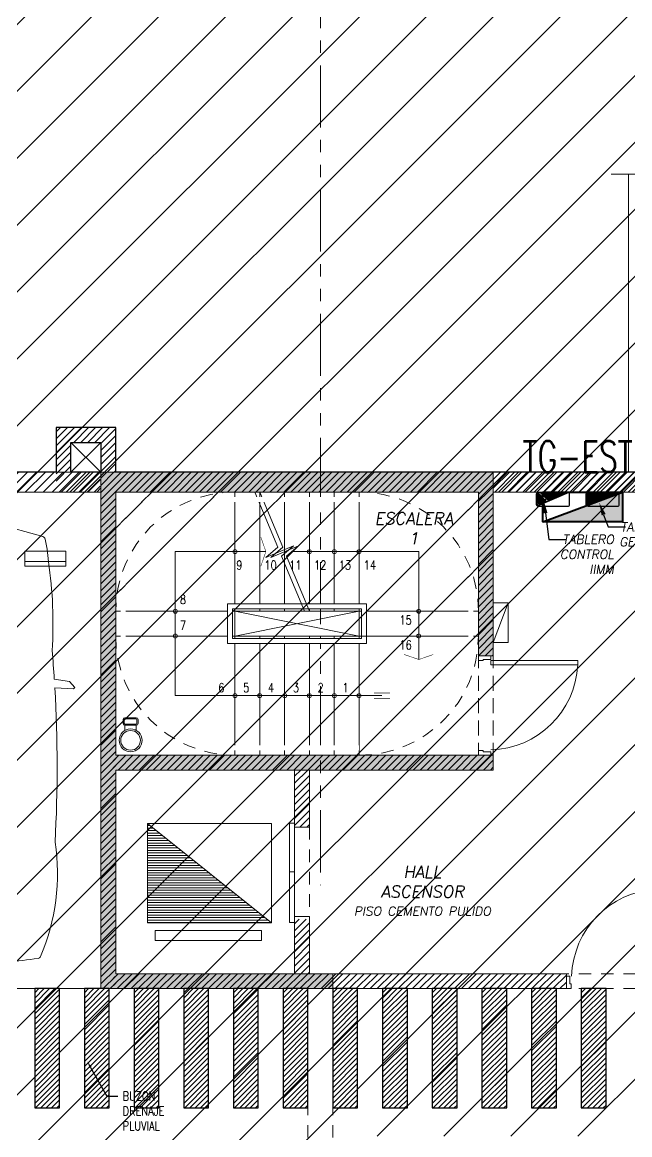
# Model space of a CAD drawing. Header units: millimetres. Extents: x 226317 to 226469, y 8188100 to 8188260.
# Drawn here: x 226439.2 to 226445.31, y 8188201.44 to 8188212.64 of the extents above; entities that cross this region are included whole.
import ezdxf
from ezdxf import colors
from ezdxf.entities.mleader import LeaderData, LeaderLine
from ezdxf.enums import TextEntityAlignment as Align
from ezdxf.math import Vec2, Vec3

# ---------------------------------------------------------------- set-up
doc = ezdxf.new("R2010")
doc.units = ezdxf.units.MM
doc.set_wipeout_variables(frame=1)
for name, pattern in [('HIDDEN2', [0.1875, 0.125, -0.0625]), ('PHANTOM', [2.5, 1.25, -0.25, 0.25, -0.25, 0.25, -0.25]), ('PHANTOM2', [1.25, 0.625, -0.125, 0.125, -0.125, 0.125, -0.125])]:
    doc.linetypes.add(name, pattern=pattern)
for name, color, linetype in [('A-BARANDAS', 8, 'Continuous'), ('A-COTAS INT', 8, 'Continuous'), ('A-EJES', 8, 'PHANTOM'), ('A-EQUIPAMIENTO', 8, 'Continuous'), ('A-ESTRUCTURA-HATCH', 8, 'Continuous'), ('A-ESTRUCTURA-MUROS', 8, 'Continuous'), ('A-ESTRUCTURA-VIGAS', 8, 'HIDDEN2'), ('A-LINEAS', 8, 'Continuous'), ('A-MOBILIARIO', 8, 'Continuous'), ('A-MURO BAJO', 8, 'Continuous'), ('A-PROYECCIONES', 8, 'HIDDEN2'), ('A-PUERTAS', 8, 'Continuous'), ('A-TEXTO-ACABADO PISO', 8, 'Continuous'), ('A-TEXTO-AMBIENTES', 8, 'Continuous'), ('A-TEXTO-INDICACIONES', 8, 'Continuous'), ('A_30_Extractores', 8, 'Continuous'), ('CIRCULACION PEATONAL', 8, 'Continuous'), ('MURO CF 120', 8, 'Continuous'), ('MURO CF 60', 8, 'Continuous')]:
    doc.layers.add(name, color=color, linetype=linetype)
for name, color, linetype, lineweight in [('A-ESTRUCTURA-PLACAS', 8, 'Continuous', 35), ('A-MURO ALTO', 8, 'Continuous', 30), ('A-MUROS', 8, 'Continuous', 30), ('MQ.TABLERO', 86, 'Continuous', 40), ('MQ.TEXTO GENERAL', 8, 'Continuous', 40)]:
    doc.layers.add(name, color=color, linetype=linetype, lineweight=lineweight)
doc.layers.add('A-ÁREA COMÚN', color=8, linetype='Continuous', plot=False)
doc.styles.add('MQTEXTO', font='romans.shx')
doc.styles.add('ROMANS', font='ROMANS.shx', dxfattribs={"oblique": 10})
doc.styles.add('TXT_COTAS', font='romans.shx', dxfattribs={"width": 0.8})
pattern_1 = [(45, (-226438.3486310827, -8188203.061885514), (-0.03535533905932738, 0.03535533905932738), [])]
pattern_2 = [(0, (0, 0), (0, 6.985), [5.08, -1.905]), (90, (0, 0), (-6.985, 4.277078946022131e-16), [5.08, -1.905])]

# ---------------------------------------------------------------- blocks, each defined once
blk = doc.blocks.new('EST P1')
at = {"layer": 'A-ESTRUCTURA-HATCH', "lineweight": 0}
h = blk.add_hatch(dxfattribs=at)
h.set_pattern_fill('ANSI31', color=8, scale=0.02, angle=-1.27e-14)
h.set_pattern_definition([(44.99999999999999, (-226392.077087921, -8188203.059610654), (-0.04490128060534576, 0.04490128060534578), [])])
h.paths.add_polyline_path([(-3.609998156578513, 5.049997552298009), (-3.610000176762696, 4.849997552111745), (-44.785000133008, 4.84999814722687), (-44.78500010908465, -0.1500023566186428), (-46.9899987593235, -0.1500020446255803), (-46.98999930798891, -11.15000239294022), (-3.609999100328423, -11.15005090925843), (-3.609999100328423, -11.40005090925843), (-47.23999938514316, -11.40005881432444), (-47.23999953552266, 0.1499976431950927), (-45.03499953550636, 0.1499976431950927), (-45.0350001337647, 5.049998153932393)])
h.paths.add_polyline_path([(5.875668717722874, 4.849997540004551), (5.875668724213028, 5.04999746195972), (35.53000006324146, 5.049996703863144), (35.53000006324146, 4.849997698329389)])
h.paths.add_polyline_path([(47.9150172030495, 5.049996227957308), (35.58000069746049, 5.049997348338366), (35.58000069746049, 4.849997348152101), (47.9150167714979, 4.849997607059777)])
h.paths.add_polyline_path([(51.86500159354182, 4.849997512064874), (53.37567124809721, 4.84999814722687), (53.37566821934888, 5.049995731562376), (51.86500180143048, 5.049995731562376)])
edge = h.paths.add_edge_path()
edge.add_arc((63.30066905260901, -0.1500025354325771), 9.699999993899837, 359.9999991583288, 539.9999991583288)
edge.add_line((53.60066905870917, -0.1500023929402232), (53.80066905872081, -0.1500023929402232))
edge.add_arc((63.30066905260901, -0.1500025354325771), 9.49999999389811, 0.9047070135612216, 179.9999991406384, ccw=False)
edge.add_line((72.79948476422578, -2.6654452085495e-06), (70.35068066572421, 2.236943691968918e-05))
edge.add_line((70.35068066572421, 2.236943691968918e-05), (70.35067913253442, -0.1499448418617249))
edge.add_line((70.35067913253442, -0.1499448418617249), (73.00066904650885, -0.150002677924931))
edge = h.paths.add_edge_path(flags=0)
edge.add_arc((63.30071679374669, -0.1499939998611808), 3.299962339153879, 0.00085350182833477, 49.99468486829903)
edge.add_line((65.42212619486963, 2.377727027982473), (65.4221670004481, -0.1499835988506675))
edge.add_line((65.4221670004481, -0.1499835988506675), (65.27216700115241, -0.1499896282330155))
edge.add_line((65.27216700115241, -0.1499896282330155), (65.27206754402141, 2.496426238678396))
edge.add_arc((63.30066965197329, -0.1500051133334637), 3.300001295059289, 53.31658296361125, 179.9999577391648)
edge.add_line((60.00066835692269, -0.1500026788562536), (59.80066835691105, -0.1500026788562536))
edge.add_arc((63.30067374499049, -0.1500072199851274), 3.500005388090554, 2.4573619812700827, 179.9999256646052, ccw=False)
edge.add_line((66.79746054686257, 5.869567394256592e-05), (69.45068066581734, 3.157090395689011e-05))
edge.add_line((69.45068066581734, 3.157090395689011e-05), (69.45067913254024, -0.1499448418617249))
edge.add_line((69.45067913254024, -0.1499448418617249), (66.60067913253442, -0.1499448418617249))
h.paths.add_polyline_path([(-3.559999100340065, -11.15003591403365), (35.53000069747213, -11.15003591403365), (35.53000069747213, -11.40006590355188), (-3.559999100340065, -11.40006590355188)])
h.paths.add_polyline_path([(35.58000069746049, -11.1500659417361), (71.88000514594023, -11.1501255556941), (71.88000514594023, -11.40006201900542), (35.58000069746049, -11.40000240504742)])
h = blk.add_hatch(color=8, dxfattribs=at)
h.dxf.hatch_style = 1
h.paths.add_polyline_path([(51.86500181080191, 5.049995731562376), (47.91501740692183, 5.049995731562376), (47.9150173944945, -0.1500023929402232), (50.25000069738599, -0.1500023929402232), (50.25000069502858, -2.440996468067169e-06), (48.06500169850187, -2.396292984485626e-06), (48.06500174041139, 2.049999350681901), (51.86500172319938, 2.049959634430707), (51.86500172319938, 2.199973285198212), (48.06500173307722, 2.199973380193114), (48.06500178854913, 4.849997594021261), (51.71500178001588, 4.84999751765281), (51.71500172879314, 3.199985875748098), (51.86500172413071, 3.199985871091485)])
h.paths.add_polyline_path([(1.924988505983492, -0.1507468884810805), (-0.1750114939932246, -0.1507468884810805), (-0.1750115561299026, 4.849849936552346), (-3.559999043500284, 4.849998230114579), (-3.559999100340065, 5.049997517839074), (3.774977872672025, 5.04999752342701), (3.77498006875976, 1.899989875033498), (3.624980067834258, 1.899989879690111), (3.624980130203767, 4.849999564699829), (-0.02486227676854469, 4.849851984530687), (-0.02486234196112491, 2.199851972982287), (1.92514188104542, 2.199814011342824), (1.92514188104542, 2.049919821321964), (-0.02486297430004925, 2.049852325581014), (-0.02486302095348947, -0.0001476705074310303), (1.925019238289678, -0.0005466332659125328)])
h.paths.add_polyline_path([(71.63000006307266, -6.150002165697515), (71.88000006307266, -6.150002165697515), (71.88000006307266, -6.85000216588378), (71.63000006307266, -6.85000216588378)])
h.paths.add_polyline_path([(64.42000006310991, -6.150002076290548), (64.67000006310991, -6.150002076290548), (64.67000006310991, -6.850002076476812), (64.42000006310991, -6.850002076476812)])
h.paths.add_polyline_path([(57.21000006314716, -6.150002076290548), (57.46000006314716, -6.150002076290548), (57.46000006314716, -6.850002076476812), (57.21000006314716, -6.850002076476812)])
h.paths.add_polyline_path([(50.00000006318442, -6.150002076290548), (50.25000006318442, -6.150002076290548), (50.25000006318442, -6.850002076476812), (50.00000006318442, -6.850002076476812)])
h.paths.add_polyline_path([(42.79000006322167, -6.150002055801451), (43.04000006322167, -6.150002055801451), (43.04000006322167, -6.850002055987716), (42.79000006322167, -6.850002055987716)])
h.paths.add_polyline_path([(42.79000006322167, 0.5499979443848133), (43.04000006322167, 0.5499979443848133), (43.04000006322167, -0.1500020558014512), (42.79000006322167, -0.1500020558014512)])
h.paths.add_polyline_path([(35.58000006325892, -6.150002076290548), (35.83000006325892, -6.150002076290548), (35.83000006325892, -6.850002076476812), (35.58000006325892, -6.850002076476812)])
h.paths.add_polyline_path([(35.58000006325892, 0.5499979238957167), (35.83000006325892, 0.5499979238957167), (35.83000006325892, -0.1500020762905478), (35.58000006325892, -0.1500020762905478)])
h.paths.add_polyline_path([(35.28000006327056, -6.150002076290548), (35.53000006327056, -6.150002076290548), (35.53000006327056, -6.850002076476812), (35.28000006327056, -6.850002076476812)])
h.paths.add_polyline_path([(35.28000006327056, 0.5499979238957167), (35.53000006327056, 0.5499979238957167), (35.53000006327056, -0.1500020762905478), (35.28000006327056, -0.1500020762905478)])
h.paths.add_polyline_path([(30.2800000719144, -6.150002076290548), (30.5300000719144, -6.150002076290548), (30.5300000719144, -6.850002076476812), (30.2800000719144, -6.850002076476812)])
h.paths.add_polyline_path([(30.2800000719144, 0.5499979238957167), (30.5300000719144, 0.5499979238957167), (30.5300000719144, -0.1500020762905478), (30.2800000719144, -0.1500020762905478)])
h.paths.add_polyline_path([(23.07000007195165, -6.150002076290548), (23.32000007195165, -6.150002076290548), (23.32000007195165, -6.850002076476812), (23.07000007195165, -6.850002076476812)])
h.paths.add_polyline_path([(23.07000007195165, 0.5499979238957167), (23.32000007195165, 0.5499979238957167), (23.32000007195165, -0.1500020762905478), (23.07000007195165, -0.1500020762905478)])
h.paths.add_polyline_path([(18.07000008059549, -6.150002055801451), (18.32000008059549, -6.150002055801451), (18.32000008059549, -6.850002055987716), (18.07000008059549, -6.850002055987716)])
h.paths.add_polyline_path([(18.07000008059549, 0.5499979443848133), (18.32000008059549, 0.5499979443848133), (18.32000008059549, -0.1500020558014512), (18.07000008059549, -0.1500020558014512)])
h.paths.add_polyline_path([(10.86000014221645, -6.150002076290548), (11.11000014221645, -6.150002076290548), (11.11000014221645, -6.850002076476812), (10.86000014221645, -6.850002076476812)])
h.paths.add_polyline_path([(10.86000014221645, 0.5499979238957167), (11.11000014221645, 0.5499979238957167), (11.11000014221645, -0.1500020762905478), (10.86000014221645, -0.1500020762905478)])
h.paths.add_polyline_path([(3.650000203837408, -6.150002076290548), (3.900000203837408, -6.150002076290548), (3.900000203837408, -6.850002076476812), (3.650000203837408, -6.850002076476812)])
h.paths.add_polyline_path([(3.600000203849049, 0.5499979238957167), (3.900000203837408, 0.5499979238957167), (3.900000203837408, -0.1500020762905478), (3.600000203849049, -0.1500020762905478)])
h.paths.add_polyline_path([(-3.559999734541634, -6.150002356618643), (-3.309999734541634, -6.150002356618643), (-3.309999734541634, -6.850002356804907), (-3.559999734541634, -6.850002356804907)])
h.paths.add_polyline_path([(-3.559999734541634, 0.5499976435676217), (-3.309999734541634, 0.5499976435676217), (-3.309999734541634, -0.1500023566186428), (-3.559999734541634, -0.1500023566186428)])
h.paths.add_polyline_path([(-3.859999734529993, -6.150002356618643), (-3.609999734529993, -6.150002356618643), (-3.609999734529993, -6.850002356804907), (-3.859999734529993, -6.850002356804907)])
h.paths.add_polyline_path([(-3.859999734529993, 0.5499976435676217), (-3.609999734529993, 0.5499976435676217), (-3.609999734529993, -0.1500023566186428), (-3.859999734529993, -0.1500023566186428)])
h.paths.add_polyline_path([(-11.06999967290903, -6.150002356618643), (-10.81999967290903, -6.150002356618643), (-10.81999967290903, -6.850002356804907), (-11.06999967290903, -6.850002356804907)])
h.paths.add_polyline_path([(-11.06999967290903, 0.5499976435676217), (-10.81999967290903, 0.5499976435676217), (-10.81999967290903, -0.1500023566186428), (-11.06999967290903, -0.1500023566186428)])
h.paths.add_polyline_path([(-18.27999961128808, -6.150002076290548), (-18.02999961128808, -6.150002076290548), (-18.02999961128808, -6.850002076476812), (-18.27999961128808, -6.850002076476812)])
h.paths.add_polyline_path([(-18.27999961128808, 0.5499979238957167), (-18.02999961128808, 0.5499979238957167), (-18.02999961128808, -0.1500020762905478), (-18.27999961128808, -0.1500020762905478)])
h.paths.add_polyline_path([(-25.48999954966712, -6.150002356618643), (-25.23999954966712, -6.150002356618643), (-25.23999954966712, -6.850002356804907), (-25.48999954966712, -6.850002356804907)])
h.paths.add_polyline_path([(-25.48999954966712, 0.5499976435676217), (-25.23999954966712, 0.5499976435676217), (-25.23999954966712, -0.1500023566186428), (-25.48999954966712, -0.1500023566186428)])
h.paths.add_polyline_path([(-32.69999948804616, -6.150002356618643), (-32.44999948804616, -6.150002356618643), (-32.44999948804616, -6.850002356804907), (-32.69999948804616, -6.850002356804907)])
h.paths.add_polyline_path([(-32.69999948804616, 0.5499976435676217), (-32.44999948804616, 0.5499976435676217), (-32.44999948804616, -0.1500023566186428), (-32.69999948804616, -0.1500023566186428)])
h.paths.add_polyline_path([(-39.90999879222363, -6.150002076290548), (-39.65999879222363, -6.150002076290548), (-39.65999879222363, -6.850002076476812), (-39.90999879222363, -6.850002076476812)])
h.paths.add_polyline_path([(-39.90999879222363, 0.5499979238957167), (-39.65999879222363, 0.5499979238957167), (-39.65999879222363, -0.1500020762905478), (-39.90999879222363, -0.1500020762905478)])
at = {"layer": 'A-ESTRUCTURA-MUROS', "color": 8, "lineweight": 0}
for points in [[(47.9150172030495, 5.049996227957308), (35.58000069746049, 5.049997348338366), (35.58000069746049, 4.849997348152101), (47.9150167714979, 4.849997607059777)], [(51.86500159354182, 4.849997512064874), (53.37567124809721, 4.84999814722687), (53.37566821934888, 5.049995731562376), (51.86500180143048, 5.049995731562376)]]:
    blk.add_lwpolyline(points, close=True, dxfattribs=at)
at = {"layer": 'A-ESTRUCTURA-PLACAS', "color": 8, "lineweight": 0}
blk.add_lwpolyline([(51.86500181080191, 5.049995731562376), (47.91501740692183, 5.049995731562376), (47.9150173944945, -0.1500023929402232), (50.25000069738599, -0.1500023929402232), (50.25000069502858, -2.440996468067169e-06), (48.06500169850187, -2.396292984485626e-06), (48.06500174041139, 2.049999350681901), (51.86500172319938, 2.049959634430707), (51.86500172319938, 2.199973285198212), (48.06500173307722, 2.199973380193114), (48.06500178854913, 4.849997594021261), (51.71500178001588, 4.84999751765281), (51.71500172879314, 3.199985875748098), (51.86500172413071, 3.199985871091485)], close=True, dxfattribs=at)
at = {"layer": 'A-ESTRUCTURA-VIGAS', "color": 8, "lineweight": 0}
for points in [[(51.71500172879314, 3.199985875748098), (51.71500172879314, 2.199974244460464)], [(51.86500172413071, 3.199985871091485), (51.86500172413071, 2.199973285198212)], [(49.86488403336261, -2.443511039018631e-05), (49.86500237762812, 2.049900420941412)], [(50.01488403312396, -3.309454768896103e-05), (50.01500237738946, 2.049891760572791)], [(50.25000070990063, -2.398155629634857e-06), (53.60066907122382, -2.677552402019501e-06)], [(50.00000006318442, -6.150002076290548), (50.00000006318442, -0.1500020762905478)], [(50.25000006318442, -6.150002076290548), (50.25000006318442, -0.1500020762905478)], [(50.25000069738599, -0.1500023985281587), (53.60066905870917, -0.150002677924931)]]:
    blk.add_lwpolyline(points, dxfattribs=at)
blk = doc.blocks.new('*U22')
at = {"layer": 'CIRCULACION PEATONAL'}
h = blk.add_hatch(dxfattribs=at)
h.set_pattern_fill('ANSI31', color=256, scale=0.3)
h.set_pattern_definition([(45, (17.25036784235422, 0), (-0.02651650429449553, 0.02651650429449553), [])])
h.paths.add_polyline_path([(17.54736672583535, 0.2275326177477837), (17.29736672589356, 0.2275326177477837), (17.29736672589356, -0.9724673796445131), (17.54736672583535, -0.9724673796445131)])
h = blk.add_hatch(dxfattribs=at)
h.set_pattern_fill('ANSI31', color=256, scale=0.3)
h.set_pattern_definition([(45, (17.75036784235422, 0), (-0.02651650429449553, 0.02651650429449553), [])])
h.paths.add_polyline_path([(18.04736672583535, 0.2275326177477837), (17.79736672589356, 0.2275326177477837), (17.79736672589356, -0.9724673796445131), (18.04736672583535, -0.9724673796445131)])
h = blk.add_hatch(dxfattribs=at)
h.set_pattern_fill('ANSI31', color=256, scale=0.3)
h.set_pattern_definition([(45, (18.25036784235422, 0), (-0.02651650429449553, 0.02651650429449553), [])])
h.paths.add_polyline_path([(18.54736672583535, 0.2275326177477837), (18.29736672589356, 0.2275326177477837), (18.29736672589356, -0.9724673796445131), (18.54736672583535, -0.9724673796445131)])
h = blk.add_hatch(dxfattribs=at)
h.set_pattern_fill('ANSI31', color=256, scale=0.3)
h.set_pattern_definition([(45, (18.75036784235422, 0), (-0.02651650429449553, 0.02651650429449553), [])])
h.paths.add_polyline_path([(19.04736672583535, 0.2275326177477837), (18.79736672589356, 0.2275326177477837), (18.79736672589356, -0.9724673796445131), (19.04736672583535, -0.9724673796445131)])
h = blk.add_hatch(dxfattribs=at)
h.set_pattern_fill('ANSI31', color=256, scale=0.3)
h.set_pattern_definition([(45, (19.25036784235422, 0), (-0.02651650429449553, 0.02651650429449553), [])])
h.paths.add_polyline_path([(19.54736672583535, 0.2275326177477837), (19.29736672589356, 0.2275326177477837), (19.29736672589356, -0.9724673796445131), (19.54736672583535, -0.9724673796445131)])
h = blk.add_hatch(dxfattribs=at)
h.set_pattern_fill('ANSI31', color=256, scale=0.3)
h.set_pattern_definition([(45, (19.75036784235422, 0), (-0.02651650429449553, 0.02651650429449553), [])])
h.paths.add_polyline_path([(20.04736672583535, 0.2275326177477837), (19.79736672589356, 0.2275326177477837), (19.79736672589356, -0.9724673796445131), (20.04736672583535, -0.9724673796445131)])
h = blk.add_hatch(dxfattribs=at)
h.set_pattern_fill('ANSI31', color=256, scale=0.3)
h.set_pattern_definition([(45, (20.25036784235422, 0), (-0.02651650429449553, 0.02651650429449553), [])])
h.paths.add_polyline_path([(20.54736672583535, 0.2275326177477837), (20.29736672589356, 0.2275326177477837), (20.29736672589356, -0.9724673796445131), (20.54736672583535, -0.9724673796445131)])
h = blk.add_hatch(dxfattribs=at)
h.set_pattern_fill('ANSI31', color=256, scale=0.3)
h.set_pattern_definition([(45, (20.75036784235422, 0), (-0.02651650429449553, 0.02651650429449553), [])])
h.paths.add_polyline_path([(21.04736672583535, 0.2275326177477837), (20.79736672589356, 0.2275326177477837), (20.79736672589356, -0.9724673796445131), (21.04736672583535, -0.9724673796445131)])
h = blk.add_hatch(dxfattribs=at)
h.set_pattern_fill('ANSI31', color=256, scale=0.3)
h.set_pattern_definition([(45, (21.25036784235422, 0), (-0.02651650429449553, 0.02651650429449553), [])])
h.paths.add_polyline_path([(21.54736672583535, 0.2275326177477837), (21.29736672589356, 0.2275326177477837), (21.29736672589356, -0.9724673796445131), (21.54736672583535, -0.9724673796445131)])
h = blk.add_hatch(dxfattribs=at)
h.set_pattern_fill('ANSI31', color=256, scale=0.3)
h.set_pattern_definition([(45, (21.75036784235422, 0), (-0.02651650429449553, 0.02651650429449553), [])])
h.paths.add_polyline_path([(22.04736672583535, 0.2275326177477837), (21.79736672589356, 0.2275326177477837), (21.79736672589356, -0.9724673796445131), (22.04736672583535, -0.9724673796445131)])
h = blk.add_hatch(dxfattribs=at)
h.set_pattern_fill('ANSI31', color=256, scale=0.3)
h.set_pattern_definition([(45, (22.25036784235422, 0), (-0.02651650429449553, 0.02651650429449553), [])])
h.paths.add_polyline_path([(22.54736672583535, 0.2275326177477837), (22.29736672589356, 0.2275326177477837), (22.29736672589356, -0.9724673796445131), (22.54736672583535, -0.9724673796445131)])
h = blk.add_hatch(dxfattribs=at)
h.set_pattern_fill('ANSI31', color=256, scale=0.3)
h.set_pattern_definition([(45, (22.75036784235422, 0), (-0.02651650429449553, 0.02651650429449553), [])])
h.paths.add_polyline_path([(23.04736672583535, 0.2275326177477837), (22.79736672589356, 0.2275326177477837), (22.79736672589356, -0.9724673796445131), (23.04736672583535, -0.9724673796445131)])
for points in [[(17.29736672589356, -0.9724673796445131), (17.54736672583535, -0.9724673796445131), (17.54736672583535, 0.2275326177477837), (17.29736672589356, 0.2275326177477837)], [(17.79736672589356, -0.9724673796445131), (18.04736672583535, -0.9724673796445131), (18.04736672583535, 0.2275326177477837), (17.79736672589356, 0.2275326177477837)], [(18.29736672589356, -0.9724673796445131), (18.54736672583535, -0.9724673796445131), (18.54736672583535, 0.2275326177477837), (18.29736672589356, 0.2275326177477837)], [(18.79736672589356, -0.9724673796445131), (19.04736672583535, -0.9724673796445131), (19.04736672583535, 0.2275326177477837), (18.79736672589356, 0.2275326177477837)], [(19.29736672589356, -0.9724673796445131), (19.54736672583535, -0.9724673796445131), (19.54736672583535, 0.2275326177477837), (19.29736672589356, 0.2275326177477837)], [(19.79736672589356, -0.9724673796445131), (20.04736672583535, -0.9724673796445131), (20.04736672583535, 0.2275326177477837), (19.79736672589356, 0.2275326177477837)], [(20.29736672589356, -0.9724673796445131), (20.54736672583535, -0.9724673796445131), (20.54736672583535, 0.2275326177477837), (20.29736672589356, 0.2275326177477837)], [(20.79736672589356, -0.9724673796445131), (21.04736672583535, -0.9724673796445131), (21.04736672583535, 0.2275326177477837), (20.79736672589356, 0.2275326177477837)], [(21.29736672589356, -0.9724673796445131), (21.54736672583535, -0.9724673796445131), (21.54736672583535, 0.2275326177477837), (21.29736672589356, 0.2275326177477837)], [(21.79736672589356, -0.9724673796445131), (22.04736672583535, -0.9724673796445131), (22.04736672583535, 0.2275326177477837), (21.79736672589356, 0.2275326177477837)], [(22.29736672589356, -0.9724673796445131), (22.54736672583535, -0.9724673796445131), (22.54736672583535, 0.2275326177477837), (22.29736672589356, 0.2275326177477837)], [(22.79736672589356, -0.9724673796445131), (23.04736672583535, -0.9724673796445131), (23.04736672583535, 0.2275326177477837), (22.79736672589356, 0.2275326177477837)]]:
    blk.add_lwpolyline(points, close=True, dxfattribs=at)
blk = doc.blocks.new('MCF')
at = {"layer": 'MURO CF 120', "lineweight": 0}
h = blk.add_hatch(dxfattribs=at)
h.set_pattern_fill('_USER', color=8, scale=0.05, angle=45, style=0, pattern_type=0)
h.set_pattern_definition(pattern_1)
h.paths.add_polyline_path([(-0.1499847106460948, 5.04994972422719), (5.310666830802802, 5.049949968233705), (5.310666830802802, 4.849951618351042), (-0.1499847106460948, 4.849951374344528)])
h = blk.add_hatch(dxfattribs=at)
h.set_pattern_fill('_USER', color=8, scale=0.05, angle=45, style=0, pattern_type=0)
h.set_pattern_definition(pattern_1)
h.paths.add_polyline_path([(-0.1499928737175651, 4.849563295021653), (3.41970007866621e-08, 4.849825004115701), (3.41970007866621e-08, -0.1493859514594078), (-0.1499928737175651, -0.1496476605534554)])
h = blk.add_hatch(dxfattribs=at)
h.set_pattern_fill('_USER', color=8, scale=0.05, angle=45, style=0, pattern_type=0)
h.set_pattern_definition(pattern_1)
h.paths.add_polyline_path([(3.650000048975926, 4.849958441220224), (3.800000060145976, 4.849958435632288), (3.800000060145976, 3.199946794658899), (3.650000048975926, 3.199946800246835)])
h = blk.add_hatch(dxfattribs=at)
h.set_pattern_fill('_USER', color=8, scale=0.05, angle=45, style=0, pattern_type=0)
h.set_pattern_definition(pattern_1)
h.paths.add_polyline_path([(-0.02433341500000097, 2.049950337968767), (3.800000543124042, 2.049950337968767), (3.799999497976387, 2.199846087023616), (-0.0243344601476565, 2.199846087023616)])
h = blk.add_hatch(dxfattribs=at)
h.set_pattern_fill('_USER', color=8, scale=0.05, angle=45, style=0, pattern_type=0)
h.set_pattern_definition(pattern_1)
h.paths.add_polyline_path([(1.799983365257503, 2.049939528107643), (1.949983365513617, 2.049939528107643), (1.95000001884182, 1.474960276857018), (1.800000018585706, 1.474960276857018)])
h = blk.add_hatch(dxfattribs=at)
h.set_pattern_fill('_USER', color=8, scale=0.05, angle=45, style=0, pattern_type=0)
h.set_pattern_definition(pattern_1)
h.paths.add_polyline_path([(1.799901098856935, 0.5499502886086702), (1.949901099113049, 0.5499516874551773), (1.949901097075781, -4.081148654222488e-05), (1.799901096819667, -4.221033304929733e-05)])
h = blk.add_hatch(dxfattribs=at)
h.set_pattern_fill('_USER', color=8, scale=0.05, angle=45, style=0, pattern_type=0)
h.set_pattern_definition(pattern_1)
h.paths.add_polyline_path([(-0.02433446847135201, -4.14801761507988e-05), (4.535667175514391, -4.14801761507988e-05), (4.535667183896294, -0.1500482717528939), (-0.02433446008944884, -0.1500482717528939)])
at = {"layer": 'MURO CF 60', "lineweight": 0}
h = blk.add_hatch(dxfattribs=at)
h.set_pattern_fill('_USER', color=8, scale=0.05, angle=45, pattern_type=0)
h.set_pattern_definition([(45, (1.793458536238177, -0.002235784195363522), (-0.03535533905932738, 0.03535533905932738), [])])
h.paths.add_polyline_path([(-0.599785449099727, 5.4998993370682), (0.0002145508769899607, 5.4998993370682), (0.0002145508769899607, 5.051028800196946), (-0.15670235757716, 5.049899336881936), (-0.1567023574898485, 4.849910032004118), (-0.5997854354500305, 4.849909984506667)])
h.paths.add_polyline_path([(-0.4497854491055477, 5.349899336695671), (-0.1509149124321993, 5.349899336695671), (-0.1509149124321993, 5.051028800196946), (-0.4497854491055477, 5.051028800196946)], flags=16)
blk = doc.blocks.new('EJES 1P')
at = {"layer": 'A-EJES', "color": 8, "linetype": 'PHANTOM2', "lineweight": 0}
blk.add_lwpolyline([(95.13433610188076, 5.345405283384025), (95.13433504031855, -4.158028029836714)], dxfattribs=at)
blk = doc.blocks.new('*U62')
at = {"color": 8, "lineweight": 0, "ltscale": 0.5}
for p, q in [((0.349999999909371, 4.301899374723462), (0.7625640894893444, 4.301899372860816)), ((2.149999999897729, 4.301899374723462), (1.737435910317755, 4.301899374723462))]:
    blk.add_line(p, q, dxfattribs=at)
for points in [[(0, 0), (2.500000000005824, 0), (2.500000000005824, 5), (0, 5)], [(0.349999999909371, 4.405005575418499), (0.349999999909371, 4.25500557504597), (0.7625640894893444, 4.25500557504597), (0.7625640894893444, 4.405005573555852)], [(1.737435910317755, 4.405005575418499), (1.737435910317755, 4.25500557504597), (2.149999999897729, 4.25500557504597), (2.149999999897729, 4.405005575418499)]]:
    blk.add_lwpolyline(points, close=True, dxfattribs=at)
blk.add_lwpolyline([(2.037528844948707, 3.028522202071265), (2.224826331532269, 3.017961387783316), (2.238677233040973, 3.033225936144618), (2.185582110823772, 3.092103478759553), (2.032238905380672, 3.114782713422947, 0.005253419644038889), (2.010610162172561, 3.403024230234966, 0.05323468880448375), (1.972881289015231, 4.298445265069629), (1.959960859085141, 4.423920004889395), (1.940709687702067, 4.525403541773585), (1.936232188131518, 4.534997764310868, 0.2186562557100147), (1.917137849193707, 4.551199094653156), (1.45578430143901, 4.68041331440213), (1.452100344208982, 4.707649311509477, 0.09155394760763061), (1.250000000002876, 4.734330136008744, 0.09162043732155131), (1.047899655813991, 4.708804217427994), (1.044215698368089, 4.681568217724587), (0.5828621506187874, 4.552353999814748, 0.2186562552153479), (0.5637678116817846, 4.536152669489409), (0.5592903121050334, 4.526558446958687), (0.5400391407801657, 4.4250749100745), (0.527118710702829, 4.299600172615821, 0.05323468880111815), (0.4893898377075552, 3.404179129908862, 0.005253420110187526), (0.4677610936832501, 3.115937606692341), (0.3144178889833277, 3.093258382082013), (0.2613227668243348, 3.034380841329721), (0.2751736682166233, 3.01911629296842), (0.4624711549076459, 3.029677107255861, 0.02826491459471849), (0.459996665315612, 1.475695204805616, 0.1399238157925407), (0.6046126963936331, 0.324876973164095, 0.2721479777528903), (0.6285017504014515, 0.3060667694362756, 0.035352843949907), (1.250000000003183, 0.2656698639912349, 0.0456386399384704), (1.869188438495204, 0.3049118635303407, 0.2721479761988349), (1.893077493170626, 0.3237220675503025, 0.1398888083936435), (2.040003335146762, 1.474540296761161, 0.02826491464424222)], format="xyb", close=True, dxfattribs=at)
blk = doc.blocks.new('ESC.1')
at = {"layer": 'A-LINEAS', "color": 8, "lineweight": 0}
blk.add_line((0.6000362005258992, 0.7250007001463628, -1.056008545519747e-06), (-1.47953915184484, 0.72499997930269, -1.056008545519747e-06), dxfattribs=at)
at = {"layer": 'A-LINEAS', "color": 8, "linetype": 'Continuous', "lineweight": 0}
for p, q in [((-1.249987434933466, 0.1250000001643157), (1.256506653390943e-05, -0.1250050261836195)), ((-1.249987434904362, -0.1250000007670069), (1.256506653390943e-05, 0.1249999992329931))]:
    blk.add_line(p, q, dxfattribs=at)
at = {"layer": 'A-LINEAS', "color": 8, "lineweight": 0, "const_width": 0.004999999999999999}
for points in [[(-1.39921893297582, 0.7521426455829596), (-1.559859256510428, 0.7521430423263764)], [(-1.399218987691022, 0.6978549502570486), (-1.559859315882242, 0.6978548962403393)], [(-1.702576707309383, 0.310479334719882), (-1.849979116540673, 0.3613019028459048), (-1.9973817083985, 0.3104800145853615)], [(-0.2604667660373181, -0.5775977194528723), (-0.3112893341633409, -0.7250001307796383), (-0.2604674486385576, -0.8724027209203387)]]:
    blk.add_lwpolyline(points, dxfattribs=at)
at = {"layer": 'A-LINEAS', "color": 8, "lineweight": 0}
blk.add_lwpolyline([(-0.3112893156242009, -0.725000076762929), (0.5999790817265946, -0.7249997973661566), (0.6000362003803801, 0.7249978652004456)], dxfattribs=at)
at = {"layer": 'A-LINEAS', "color": 8, "linetype": 'Continuous', "lineweight": 0}
blk.add_lwpolyline([(-1.849970318161688, 0.3612988695282793), (-1.850008549011584, -0.7250006523202801), (-0.5722094846307684, -0.7250002183239603)], dxfattribs=at)
for centre in [(-1.249987924692725, 0.7250000742975926), (-0.9999879246345174, 0.7250000761602378), (-0.749987924692725, 0.72500007336627), (-0.4999879246636212, 0.7250000752289152), (-0.2499879246054135, 0.72500007336627), (1.207530727498352e-05, 0.7250000742975926), (-1.849986850243333, 0.125086227596209), (0.6000027172965545, 0.1250000020269608), (-1.849986850243333, -0.124913772403791), (0.6000027170637239, -0.1249999979730392), (-1.249987434933466, -0.7250004502232814), (-0.9999874349043623, -0.7250004483606363), (-0.7499874349334661, -0.725000451154604), (1.256506653390943e-05, -0.7250004502232814)]:
    blk.add_circle(centre, 0.02, dxfattribs=at)
at = {"layer": 'A-MURO BAJO', "color": 8, "lineweight": 0}
for p, q in [((-1.249987434933466, 0.1250000001643157), (-1.249987434671532, 1.32500000035058)), ((-1.249987434671532, 1.32500000035058), (-0.7499874265224591, 1.32500000035058)), ((-0.9999874349334661, 0.1250000020269608), (-0.9999874349043623, 1.325000002213225)), ((-0.7499874348752584, 0.1249999992329931), (-0.7499874349334661, 1.324999999419258)), ((-0.4999874349625699, 0.1250000001643157), (-0.4999874349334661, 1.325000002213225)), ((-0.2499874349043623, 0.1249999983016705), (-0.2499874349043623, 1.32500000035058)), ((1.256512474157034e-05, 0.1250000001643157), (1.256509563773989e-05, 1.325000001281903)), ((-1.249987434933466, 0.1250000001643157), (1.256506653390943e-05, 0.1249999992329931)), ((-1.249987434904362, -0.1249999998356843), (-1.249987434933466, 0.1250000001643157)), ((-0.2499874349043623, 0.1249999992329931), (1.200012564175957, 0.1249999992329931)), ((-1.256635299995423e-05, -0.1249999998356843), (1.256506653390943e-05, 0.1249999992329931)), ((-2.449987434974211, -0.1249999998356843), (-1.249987430684307, -0.1249999998356843)), ((-1.249987434904362, -0.1249999998356843), (1.256506653390943e-05, -0.1249999998356843)), ((-1.249987434933466, -1.325000000021949), (-1.249987434904362, -0.1249999998356843)), ((-0.9999874348461546, -1.324999998159304), (-0.9999874349334661, -0.1249999979730392)), ((-0.7499874348752584, -1.325000000953271), (-0.7499874349334661, -0.1250000007670069)), ((-0.4999874349043623, -1.324999999090626), (-0.4999874349625699, -0.1249999989043618)), ((-0.2499874348752584, -1.325000000953271), (-0.2499874349334661, -0.1250000007670069)), ((-1.256635299995423e-05, -0.1249999998356843), (1.200012564117749, -0.1250000007670069)), ((1.256506653390943e-05, -1.325000000021949), (1.256509563773989e-05, -0.1249999998356843))]:
    blk.add_line(p, q, dxfattribs=at)
at = {"color": 8, "lineweight": 0}
blk.add_wipeout([(-1.2749874348987678, -0.15000000076141196), (-1.3249874348871264, -0.200000000575147), (0.07501256507817526, -0.200000000575147), (0.07501256507817532, 0.20000000072864732), (-1.3249874349162296, 0.2000000006267839), (-1.3249874349162296, -0.200000000575147), (-1.2749874348987678, -0.15000000076141196), (-1.2749874348696637, 0.15000000184623485), (0.025012565089816953, 0.15000000184623485), (0.02501256508981691, -0.15000000076141196)], dxfattribs=at).translate(0, 0, 2.83665878468019e-06).dxf.layer = 'A-BARANDAS'
at = {"layer": 'A-BARANDAS', "color": 8, "lineweight": 0, "elevation": 2.83665878468019e-06}
for points in [[(-1.324987434857796, 0.2000000003505802), (-1.3249874348869, -0.2000000009532714), (0.07501256507817544, -0.2000000009532714), (0.07501256510727927, 0.2000000003505802)], [(0.02501256506071314, -0.1500000020708585), (-1.274987434898541, -0.1499999992768908), (-1.27498743481123, 0.1500000033308124), (0.02501256514802463, 0.1500000005368447)]]:
    blk.add_lwpolyline(points, close=True, dxfattribs=at)
at = {"layer": 'A-LINEAS', "color": 8, "linetype": 'Continuous', "lineweight": 0}
for points in [[(-0.7499881189316895, -0.1250004198621655), (-0.5192178973986685, -0.6788461607169056), (-0.6384485282935586, -0.7826924136127973), (-0.3615263414860621, -0.667307588107481), (-0.4807561938243836, -0.7711537841926956), (-0.2499874348752584, -1.324996014892652)], [(-0.6999881189142272, -0.1250004189308429), (-0.4692178974103101, -0.678846159785583), (-0.5884485282760963, -0.7826924126814747), (-0.3115263414685998, -0.6673075871761585), (-0.4307561938069213, -0.7711537832613731), (-0.1999874348869, -1.324996013961329)]]:
    blk.add_lwpolyline(points, dxfattribs=at)
at = {"layer": 'A-MURO BAJO', "color": 8, "lineweight": 0}
blk.add_line((-2.449987434974211, 0.1250000010956382), (-1.249987430684307, 0.1250000010956382), dxfattribs=at)
at = {"color": 8, "lineweight": 0}
blk.add_wipeout([(-2.3999874348673824, 0.20000042504944027), (-2.3499874347801724, 0.20000042294150644), (-2.3499874349314815, -1.2249999988625002), (1.1000125671082066, -1.2249999971842298), (1.1000125663458407, 0.7220561562812944), (0.5970689386897255, 1.2250000178692846), (-1.2499874328619203, 1.2250000000537107), (-1.2499874328978478, 1.2749999998309642), (0.617779641722551, 1.2749999999588015), (1.1500125670473893, 0.7427668286745202), (1.1500125671021955, -1.2750000007225144), (-2.3999874349052743, -1.27499999653182)], dxfattribs=at).translate(0, 0, 2.40002069768019e-06).dxf.layer = 'A-BARANDAS'
for p, q in [((0.993717151461567, 1.07423799188328), (0.9937171526980251, 1.022644020332237)), ((1.106281503441892, 1.074237994580912), (1.10628150467835, 1.022644023029869))]:
    blk.add_line(p, q, dxfattribs=at)
for points in [[(1.124733533287724, 1.005759370675037), (1.124733534278505, 0.964415955301476, -0.4142135623730174), (1.107848881886127, 0.9475313020998897), (0.9921497790904823, 0.9475312993271245, -0.4142135623730174), (0.9752651258887681, 0.9644159517194311), (0.9752651248979873, 1.005759367092992, -0.4142135623730174), (0.9921497772903649, 1.022644020294678), (1.10784888008601, 1.022644023067443, -0.4142135623730174)], [(1.113477098089731, 1.005759370405272), (1.113477099080512, 0.9644159550317113, -0.414213562373095), (1.107848881616349, 0.9587877372978824), (0.9921497788207034, 0.9587877345251172, -0.414213562373095), (0.9865215610867608, 0.9644159519891957), (0.98652156009598, 1.005759367362757, -0.414213562373095), (0.9921497775601438, 1.011387585096671), (1.107848880355789, 1.011387587869436, -0.414213562373095)]]:
    blk.add_lwpolyline(points, format="xyb", close=True, dxfattribs=at)
for radius in [0.1154330973689677, 0.09854844457193272]:
    blk.add_circle((1.049999325036424, 1.175020514702922), radius, dxfattribs=at)
at = {"layer": 'A-PROYECCIONES', "color": 8, "lineweight": 0}
for centre, start, end in [((-1.249987434904362, 0.1250000001643157), 90.00000000166753, 179.9999998932783), ((1.256506653390943e-05, 0.1249999992329931), 1.067217057814492e-07, 89.99999999833247), ((-1.249987434904362, -0.1249999998356843), 180.0000001067216, 269.9999999983324), ((1.256506653390943e-05, -0.1249999970417166), 270.0000000016675, 0)]:
    blk.add_arc(centre, 1.200000000040745, start, end, dxfattribs=at)
blk = doc.blocks.new('A$C5E423DB2')
at = {"layer": 'A-PUERTAS', "color": 8, "lineweight": 0}
for p, q in [((0.0380998527398333, 0.0999998934566975), (0.0380998511100188, 0.7999998889863491)), ((0.0380998511100188, 0.7999998889863491), (0.0730998511426151, 0.7999998852610588)), ((0.0730998511426151, 0.7999998852610588), (0.0730998527724296, 0.0999998934566975)), ((0.0380998527398333, 0.0999998934566975), (0.0730998527724296, 0.0999998934566975))]:
    blk.add_line(p, q, dxfattribs=at)
at = {"layer": 'A-PUERTAS', "color": 8, "linetype": 'Continuous', "lineweight": 0}
for p, q in [((-1.472653821e-07, -1.11758709e-07), (-1.472653821e-07, 0.0999998897314072)), ((-1.472653821e-07, 0.0999998897314072), (0.0280998527305201, 0.0999998934566975)), ((0.0280998527305201, 0.0380998887121678), (0.0280998527305201, 0.0999998934566975)), ((0.7999998530140147, 0.0999998897314072), (0.7718998530181125, 0.0999998934566975)), ((0.7718998530181125, 0.0380998887121678), (0.7718998530181125, 0.0999998934566975)), ((0.7999998528975995, -1.11758709e-07), (0.7999998528975995, 0.0999998897314072)), ((0.0380998527398333, 0.0380998887121678), (0.0280998527305201, 0.0380998887121678)), ((0.0380998527398333, -1.11758709e-07), (0.0380998527398333, 0.0380998887121678)), ((0.7618998530087993, -1.11758709e-07), (0.7618998530087993, 0.0380998887121678)), ((0.7618998530087993, 0.0380998887121678), (0.7718998530181125, 0.0380998887121678)), ((-1.472653821e-07, -1.11758709e-07), (0.0380998527398333, -1.11758709e-07)), ((0.7999998530140147, -1.11758709e-07), (0.7618998530087993, -1.11758709e-07))]:
    blk.add_line(p, q, dxfattribs=at)
blk.add_arc((0.0365533265285194, 0.0793452113866806), 0.7215807719765989, 1.640270668491661, 87.09684895294437, dxfattribs=at)
blk = doc.blocks.new('ASCENSOR_01')
at = {"lineweight": 0}
h = blk.add_hatch(dxfattribs=at)
h.set_pattern_fill('_U', color=8, scale=0.025, angle=450.000000097007, style=0, pattern_type=0)
h.set_pattern_definition([(90.00000009700705, (1.212411015381803, -1.471489668e-07), (-0.025, -4.23273e-11), [])])
h.paths.add_polyline_path([(1.10621169477753, 1.275000181271637), (0.1062078738146853, 0.02500373723696226), (1.106207881924781, 0.02500035932226053)])
at = {"color": 8, "lineweight": 0}
blk.add_line((1.10621169477753, 1.275000181271637, -0.0697055496954468), (0.1062078738141421, 0.02500355942489862, -0.0348527748477234), dxfattribs=at)
for points in [[(0.1062078738141421, 0.02500355942489862), (0.1062116924549816, 1.275003556159657), (1.10621169477753, 1.275000181271637), (1.106207871480077, 0.02500017801807486)], [(1.184226966016635, 0.1030777774238625), (1.184230232528707, 1.174614068343246), (1.284540124154945, 1.174613760075474), (1.284536852054938, 0.1030774747440257)]]:
    blk.add_lwpolyline(points, close=True, dxfattribs=at)
blk = doc.blocks.new('*U58')
at = {"linetype": 'Continuous'}
h = blk.add_hatch(dxfattribs=at)
h.set_pattern_fill('ANSI31', color=256, scale=0.1, style=0)
h.set_pattern_definition([(45, (0, 0), (-0.008838834764831846, 0.008838834764831846), [])])
h.paths.add_polyline_path([(0.1974963439861313, 0.06567182950675488, 0.4142135630136599), (0.1751704364432953, 0.08801116235554218), (-0.1751174990204163, 0.08811644650995731, 0.1989123559589726), (-0.1909110109554604, 0.08158012107014656), (0.1909110122360289, -0.08158012107014656, 0.1989123567522387), (0.197456830763258, -0.06579054147005081)])
blk.add_line((-0.1909110115957446, 0.08158012107014656), (0.190911011537537, -0.08158012107014656), dxfattribs=at)
blk.add_lwpolyline([(-0.1974568308214657, 0.06579053960740566), (-0.1974963440443389, -0.06567183136940002, 0.4142135623730951), (-0.1751704369671643, -0.08801116235554218), (0.1751174988457933, -0.08811644837260246, 0.4142135623730685), (0.197456830763258, -0.06579054147005081), (0.1974963439861313, 0.06567182950675488, 0.4142135623730685), (0.1751704369089566, 0.08801116235554218), (-0.175117498904001, 0.08811644650995731, 0.4142135623730951)], format="xyb", close=True, dxfattribs=at)
blk = doc.blocks.new('TABLERO ESTACIONAMIENTO')
h = blk.add_hatch()
h.set_pattern_fill('ANGLE', color=1)
h.set_pattern_definition(pattern_2)
h.paths.add_polyline_path([(0.3999999999068677, 2.775557561562891e-17), (-0.3999999999068677, -0.2999999998137355), (0.3999999999068677, -0.2999999998137355)])
h = blk.add_hatch()
h.set_pattern_fill('ANGLE', color=1)
h.set_pattern_definition(pattern_2)
h.paths.add_polyline_path([(0.3999999999068677, 0), (-0.3999999999068679, -0.2999999998137355), (0.3999999999068677, -0.2999999998137355)])
at = {"layer": 'MQ.TABLERO'}
h = blk.add_hatch(dxfattribs=at)
h.set_pattern_fill('ANGLE', color=256)
h.set_pattern_definition([(0, (-226444.5740385908, -8188206.985851725), (0, 6.985), [5.08, -1.905]), (90, (-226444.5740385908, -8188206.985851725), (-6.985, 4.277078946022131e-16), [5.08, -1.905])])
h.paths.add_polyline_path([(0.3999999999068677, -0.2999999998137355), (0.3999999999068677, 0), (-0.3999999999068677, -0.2999999998137355)])
h = blk.add_hatch(color=8, dxfattribs=at)
h.dxf.hatch_style = 1
h.paths.add_polyline_path([(0.3999999999068677, -2.775557561562891e-17), (-0.3999999999068677, -0.2999999998137355), (0.3999999999068677, -0.2999999998137355)])
at = {"layer": 'MQ.TABLERO', "color": 8}
blk.add_lwpolyline([(-0.3999999999068677, -0.2999999998137355), (-0.3999999999068677, 0), (0.3999999999068677, 0), (0.3999999999068677, -0.2999999998137355), (-0.3999999999068677, -0.2999999998137355), (0.3999999999068677, 0)], dxfattribs=at)
blk = doc.blocks.new('TABLEROS UBICACION')
at = {"layer": 'MQ.TABLERO', "color": 8}
blk.add_blockref('TABLERO ESTACIONAMIENTO', (1.04999496389064, -6.388872861862183e-07), dxfattribs=at)
at = {"layer": 'MQ.TEXTO GENERAL', "color": 8, "style": 'MQTEXTO', "width": 0.7}
blk.add_text('TG-EST', height=0.3125000000002842, rotation=359.9999999999948, dxfattribs=at).set_placement((0.445497851644177, 0.3567923400551081), align=Align.MIDDLE_LEFT)
blk = doc.blocks.new('TEXTOSSS')
at = {"xscale": -0.832988368430712, "yscale": 0.8329883684307117, "zscale": 0.8329883684307118, "rotation": 2.409004611791944e-05}
for p in [(-23.26687468757154, 6.426642006263137), (-22.76687468757154, 6.426642006263137)]:
    blk.add_blockref('*U58', p, dxfattribs=at)
at = {"layer": 'A-TEXTO-ACABADO PISO', "color": 8, "lineweight": 0, "insert": (-24.57988476959872, 2.324946839362383), "char_height": 0.09, "attachment_point": 2, "style": 'ROMANS'}
blk.add_mtext_dynamic_manual_height_columns('PISO CEMENTO PULIDO', width=1.586306558412616, gutter_width=12.5, heights=[0], dxfattribs=at)
at = {"layer": 'A-TEXTO-AMBIENTES', "color": 8, "lineweight": 0, "char_height": 0.12, "attachment_point": 5, "style": 'ROMANS'}
for s, insert, width in [('ESCALERA 1', (-24.6672927835607, 6.13366134930402), 0.8683553517320113), ('HALL \\PASCENSOR', (-24.58052803794271, 2.576100408099592), 2.556211270681947)]:
    blk.add_mtext(s, dxfattribs=dict(at, insert=insert, width=width))
at = {"layer": 'A-TEXTO-INDICACIONES', "color": 8, "lineweight": 0, "style": 'ROMANS', "width": 0.8}
for s, p in [('9', (-26.39118222345132, 5.719070090912282)), ('10', (-26.04689714082633, 5.719070082530379)), ('11', (-25.79689714079723, 5.719070077873766)), ('12', (-25.54689714079723, 5.719070071354508)), ('13', (-25.29689714079723, 5.719070515595376)), ('14', (-25.04689714082633, 5.719070059247315)), ('8', (-26.95857291601715, 5.373761682771146)), ('7', (-26.95857291601715, 5.111920525319874)), ('15', (-24.68714592506876, 5.165239880792797)), ('16', (-24.68714651366463, 4.915153655223548)), ('6', (-26.57281590052298, 4.48529573623091)), ('5', (-26.32281590046478, 4.485295730642974)), ('4', (-26.07281590040657, 4.485295724123716)), ('3', (-25.82281590046478, 4.485295718535781)), ('2', (-25.57281590043567, 4.485295712947845)), ('1', (-25.32281590052298, 4.485295706428587))]:
    blk.add_text(s, height=0.09, dxfattribs=at).set_placement(p, align=Align.RIGHT)
at = {"layer": 'A-TEXTO-INDICACIONES', "color": 8, "lineweight": 0}
ml = blk.add_multileader_mtext('Standard', dxfattribs=at)
ml.set_content('TABLERO CONTROL IIMM ', color=8, style='ROMANS')
ml.set_leader_properties(color=7)
ml.build(insert=Vec2(0, 0))
ml.multileader.update_dxf_attribs({"dogleg_length": 1.307325214856923, "arrow_head_size": 0.13, "scale": 0.1})
ctx = ml.context
ctx.base_point, ctx.scale, ctx.char_height, ctx.arrow_head_size, ctx.landing_gap_size, ctx.plane_origin = Vec3(-23.13267289493706, 6.022530224174261), 0.1, 0.09000000000000001, 0.13, 0.01, Vec3(-23.66464659810299, 6.264033809304237)
ctx.text_align_type = 2
notes = []
notes.append((ctx, [(0, (1, 1, 0), (-23.30805396134383, 6.022530224174261), (1, 0), 0.1753810664067663, [(0, [(-23.36043081327807, 6.416856947354972)], 0, [])])]))
ctx.mtext.insert, ctx.mtext.width, ctx.mtext.alignment, ctx.mtext.flow_direction = Vec3(-22.65295860922197, 6.067530224099755), 0.4872622546972707, 3, 5
ml = blk.add_multileader_mtext('Standard', dxfattribs=at)
ml.set_content('TABLERO GENERAL ', color=8, style='ROMANS')
ml.set_leader_properties(color=7)
ml.build(insert=Vec2(0, 0))
ml.multileader.update_dxf_attribs({"dogleg_length": 1.307325214856923, "arrow_head_size": 0.13, "scale": 0.1})
ctx = ml.context
ctx.base_point, ctx.scale, ctx.char_height, ctx.arrow_head_size, ctx.landing_gap_size, ctx.plane_origin = Vec3(-22.53674468265854, 6.148538250476122), 0.1, 0.09000000000000001, 0.13, 0.01, Vec3(-23.00859803822823, 6.30326839722693)
ctx.text_align_type = 2
notes.append((ctx, [(0, (1, 1, 0), (-22.71212574906531, 6.148538250476122), (1, 0), 0.1753810664067663, [(0, [(-22.80115050170571, 6.392986550927162)], 0, [])])]))
ctx.mtext.insert, ctx.mtext.width, ctx.mtext.alignment, ctx.mtext.flow_direction = Vec3(-22.07074468265637, 6.193538250401616), 0.4872622546972707, 3, 5
ml = blk.add_multileader_mtext('Standard', dxfattribs=at)
ml.set_content('BUZON DRENAJE PLUVIAL', color=8, style='TXT_COTAS')
ml.set_leader_properties(color=7)
ml.build(insert=Vec2(0, 0))
ml.multileader.update_dxf_attribs({"dogleg_length": 0.1104934798556762, "arrow_head_size": 0.07})
ctx = ml.context
ctx.base_point, ctx.char_height, ctx.arrow_head_size, ctx.landing_gap_size, ctx.plane_origin = Vec3(-27.64636429547068, 0.4180047670379281), 0.09, 0.07, 0.05, Vec3(-27.60687942104414, 0.942992209456861)
notes.append((ctx, [(1, (1, 1, 0), (-27.75685777532635, 0.4180047670379281), (1, 0), 0.1104934798556762, [(0, [(-27.95286317684804, 0.7675994597375393)], 0, [])])]))
ctx.mtext.insert, ctx.mtext.width, ctx.mtext.flow_direction = Vec3(-27.59636429548846, 0.4630047669634223), 0.8143374852370471, 5
for ctx, leaders in notes:
    for number, flags, end, landing, length, lines in leaders:
        leader = LeaderData()
        leader.index, (leader.has_last_leader_line, leader.has_dogleg_vector, leader.attachment_direction) = number, flags
        leader.last_leader_point, leader.dogleg_vector, leader.dogleg_length = Vec3(end), Vec3(landing), length
        for number, points, colour, breaks in lines:
            line = LeaderLine()
            line.index, line.vertices, line.color, line.breaks = number, Vec3.list(points), colors.encode_raw_color(colour), breaks
            leader.lines.append(line)
        ctx.leaders.append(leader)
blk = doc.blocks.new('arq. estac.')
at = {"color": 8, "lineweight": 0}
for p, q in [((226735.1141427711, 8188213.053893929), (226735.4141427711, 8188212.75389393)), ((226735.4141427711, 8188213.053893929), (226735.1141427711, 8188212.75389393))]:
    blk.add_line(p, q, dxfattribs=at)
blk.add_lwpolyline([(226740.5516338949, 8188215.754348183), (226743.1230383448, 8188215.754348195), (226743.2159779028, 8188216.019162243), (226743.2159779028, 8188215.489534147), (226743.3089174607, 8188215.754348195), (226745.8803219106, 8188215.754348195)], dxfattribs=at)
at = {"layer": 'A-MOBILIARIO', "color": 8, "lineweight": 0}
for points in [[(226737.3641272681, 8188208.728897312), (226737.3141272823, 8188208.728897313), (226737.3141272954, 8188209.218426279), (226737.364127284, 8188209.218426279)], [(226737.3641272681, 8188208.728897312), (226737.3141272823, 8188208.728897313), (226737.3141272441, 8188208.218426279), (226737.3641272663, 8188208.218426278)]]:
    blk.add_lwpolyline(points, close=True, dxfattribs=at)
at = {"layer": 'A-MURO ALTO', "color": 8, "lineweight": 0}
blk.add_lwpolyline([(226740.7247940908, 8188212.753893689), (226740.7247940923, 8188215.754348184)], dxfattribs=at)
at = {"layer": 'A-MUROS', "color": 8, "lineweight": 0}
for p, q in [((226734.9641427711, 8188212.753894241), (226731.0891256073, 8188212.753894602)), ((226740.874794091, 8188212.75389369), (226735.5641427711, 8188212.753894185)), ((226735.4141423348, 8188212.553894139), (226691.2741124082, 8188212.553895568)), ((226735.4141423348, 8188212.553894139), (226735.4141264497, 8188207.553895566)), ((226739.3641273647, 8188212.553895471), (226739.3641272874, 8188210.90388383)), ((226739.3641273647, 8188212.553895471), (226740.8747940919, 8188212.553895555)), ((226739.3641272865, 8188209.753857593), (226739.3641272865, 8188209.903871244)), ((226735.5641273037, 8188209.753897309), (226735.5641272618, 8188207.703897313)), ((226735.5641273037, 8188209.753897309), (226737.3641273026, 8188209.753897274)), ((226737.3641273026, 8188209.753897274), (226737.3641272803, 8188209.178897314)), ((226739.3641272865, 8188209.753857593), (226737.5141272788, 8188209.753895514)), ((226737.5141272788, 8188209.753895514), (226737.51412729, 8188209.178897309)), ((226737.3641272803, 8188209.178897314), (226737.514127289, 8188209.17889731)), ((226737.3641272607, 8188208.278897313), (226737.3641272504, 8188207.703897272)), ((226737.36412727, 8188208.278897312), (226737.5141272404, 8188208.278897311)), ((226737.5141272404, 8188208.278897311), (226737.5141272427, 8188207.703895514)), ((226735.5641272618, 8188207.703897313), (226737.3641272504, 8188207.703897272)), ((226737.5141272427, 8188207.703895514), (226740.0997944528, 8188207.703895555)), ((226740.0997952003, 8188207.553895555), (226740.0997944528, 8188207.703640446)), ((226740.099793737, 8188207.553895555), (226735.4141264497, 8188207.553895566))]:
    blk.add_line(p, q, dxfattribs=at)
blk.add_lwpolyline([(226734.9641427711, 8188212.75389393), (226734.9641427711, 8188213.20389393), (226735.5641427711, 8188213.20389393), (226735.5641427711, 8188212.75389393)], dxfattribs=at)
blk.add_lwpolyline([(226735.1141427711, 8188212.75389393), (226735.1141427711, 8188213.053893929), (226735.4141427711, 8188213.053893929), (226735.4141427711, 8188212.75389393)], close=True, dxfattribs=at)
at = {"layer": 'A-PROYECCIONES', "color": 8, "lineweight": 0}
blk.add_line((226739.3641272874, 8188209.903881902), (226739.3641467353, 8188210.903884016), dxfattribs=at)
at = {"layer": 'A-ÁREA COMÚN'}
blk.add_lwpolyline([(226723.0791215094, 8188196.304529297), (226759.3797916543, 8188196.304831796), (226759.3797917475, 8188201.304831568), (226760.2138902451, 8188201.304831937), (226760.5104141001, 8188207.55429346, 0.7500482043627157), (226742.6109592413, 8188212.754829931), (226735.5641427711, 8188212.75389369), (226735.5641427711, 8188213.20389393), (226734.9641427711, 8188213.20389393), (226734.9641427711, 8188212.75389369), (226731.0891256073, 8188212.753894565), (226731.0891256073, 8188213.203894565), (226730.4891256073, 8188213.203894565), (226730.4891256073, 8188212.753894565), (226723.0791215094, 8188212.753894687)], format="xyb", close=True, dxfattribs=at)
blk.add_lwpolyline([(226735.1141427711, 8188213.053893929), (226735.4141425141, 8188213.053893929), (226735.4141425141, 8188212.753894187), (226735.1141427711, 8188212.753894187)], close=True, dxfattribs=at)
at = {"layer": 'A_30_Extractores', "color": 8, "lineweight": 0}
blk.add_lwpolyline([(226739.3635944049, 8188211.438150793), (226739.3635944049, 8188211.038150793), (226739.5135944049, 8188211.038150793), (226739.5135944049, 8188211.438150793)], close=True, dxfattribs=at)
blk.add_lwpolyline([(226739.3635944049, 8188211.038150793), (226739.5135944049, 8188211.438150793)], dxfattribs=at)
at = {"color": 8, "lineweight": 0}
blk.add_blockref('EST P1', (226687.4991261854, 8188207.703897961), dxfattribs=at)
at = {"rotation": 180}
blk.add_blockref('*U22', (226757.7965008206, 8188206.581428503), dxfattribs=at)
at = {"layer": 'A-EQUIPAMIENTO', "rotation": 270.0001736286946}
blk.add_blockref('ASCENSOR_01', (226735.8579205227, 8188209.323951089), dxfattribs=at)
at = {"layer": 'A-MOBILIARIO', "rotation": 7.056432374225115e-07}
blk.add_blockref('*U62', (226732.9141264496, 8188207.55389522), dxfattribs=at)
at = {"layer": 'A-PROYECCIONES'}
blk.add_blockref('EJES 1P', (226642.4897912069, 8188212.75389568), dxfattribs=at)
at = {"layer": 'A-PUERTAS', "linetype": 'Continuous', "xscale": -1.250002642195022, "yscale": 1.250002642195022, "zscale": 1.250002642195021, "rotation": 359.9988857674263}
blk.add_blockref('A$C5E423DB2', (226741.0997971304, 8188207.553895566), dxfattribs=at)
at = {"layer": 'MURO CF 120'}
blk.add_blockref('MCF', (226735.5641272659, 8188207.703937035), dxfattribs=at)
at = {"rotation": 179.9999986268933}
blk.add_blockref('ESC.1', (226736.7641398843, 8188211.228895535), dxfattribs=at)
at = {"layer": 'A-MUROS', "color": 8, "lineweight": 0}
for p, q in [((226735.5641273625, 8188212.553895554), (226735.5641272964, 8188209.903895554)), ((226735.5641273625, 8188212.553895553), (226739.2141273433, 8188212.553895476)), ((226739.2141273433, 8188212.553895476), (226739.2141272865, 8188210.903883834)), ((226739.3641272874, 8188210.90388383), (226739.2141272865, 8188210.903883834)), ((226735.564127301, 8188209.903895553), (226739.3641272865, 8188209.903871244))]:
    blk.add_line(p, q, dxfattribs=at)
at = {"layer": 'A-PROYECCIONES', "color": 8, "lineweight": 0}
blk.add_line((226739.2141272707, 8188209.903881902), (226739.2141272865, 8188210.903883834), dxfattribs=at)
at = {"layer": 'A-COTAS INT'}
blk.add_blockref('TEXTOSSS', (226763.2310241363, 8188206.05389734), dxfattribs=at)
at = {"layer": 'A-PUERTAS', "linetype": 'Continuous', "xscale": 1.250002642195007, "yscale": 1.250002642195007, "zscale": 1.250002642195007, "rotation": 270.001183428841}
blk.add_blockref('A$C5E423DB2', (226739.2141272707, 8188210.903881284), dxfattribs=at)
at = {"layer": 'MQ.TABLERO'}
blk.add_blockref('TABLEROS UBICACION', (226739.2141273433, 8188212.553895476), dxfattribs=at)

msp = doc.modelspace()

# ---------------------------------------------------------------- block references
msp.add_blockref('arq. estac.', (-295.4220376470475, -4.645514124073088))

# ---------------------------------------------------------------- next in the draw order: hatches: boundary and pattern name
at = {"lineweight": 0}
h = msp.add_hatch(dxfattribs=at)
h.set_pattern_fill('ANSI31', color=8, scale=0.15)
h.set_pattern_definition([(45, (223326.3750321577, 8186568.114445483), (-0.3367596045400932, 0.3367596045400932), [])])
h.paths.add_polyline_path([(226466.116742808, 8188216.283026138), (226427.6070409586, 8188216.283026138), (226427.6070409586, 8188191.08908648), (226466.116742808, 8188191.08908648)])
h.paths.add_polyline_path([(226442.1207074096, 8188201.421896823), (226451.6030763569, 8188201.421896823), (226451.6030763569, 8188199.643004203), (226442.1207074096, 8188199.643004203)], flags=16)
h.paths.add_polyline_path([(226444.6120197823, 8188199.973451543), (226449.1117639842, 8188199.973451543), (226449.1117639842, 8188200.361497246), (226444.6120197823, 8188200.361497246)], flags=8)
h.paths.add_polyline_path([(226444.6918287864, 8188200.338512927), (226449.0319549801, 8188200.338512927), (226449.0319549801, 8188200.72655863), (226444.6918287864, 8188200.72655863)], flags=8)
h.paths.add_polyline_path([(226444.5264979542, 8188200.70340378), (226449.1972858123, 8188200.70340378), (226449.1972858123, 8188201.091449483), (226444.5264979542, 8188201.091449483)], flags=8)

doc.saveas('drawing.dxf')
